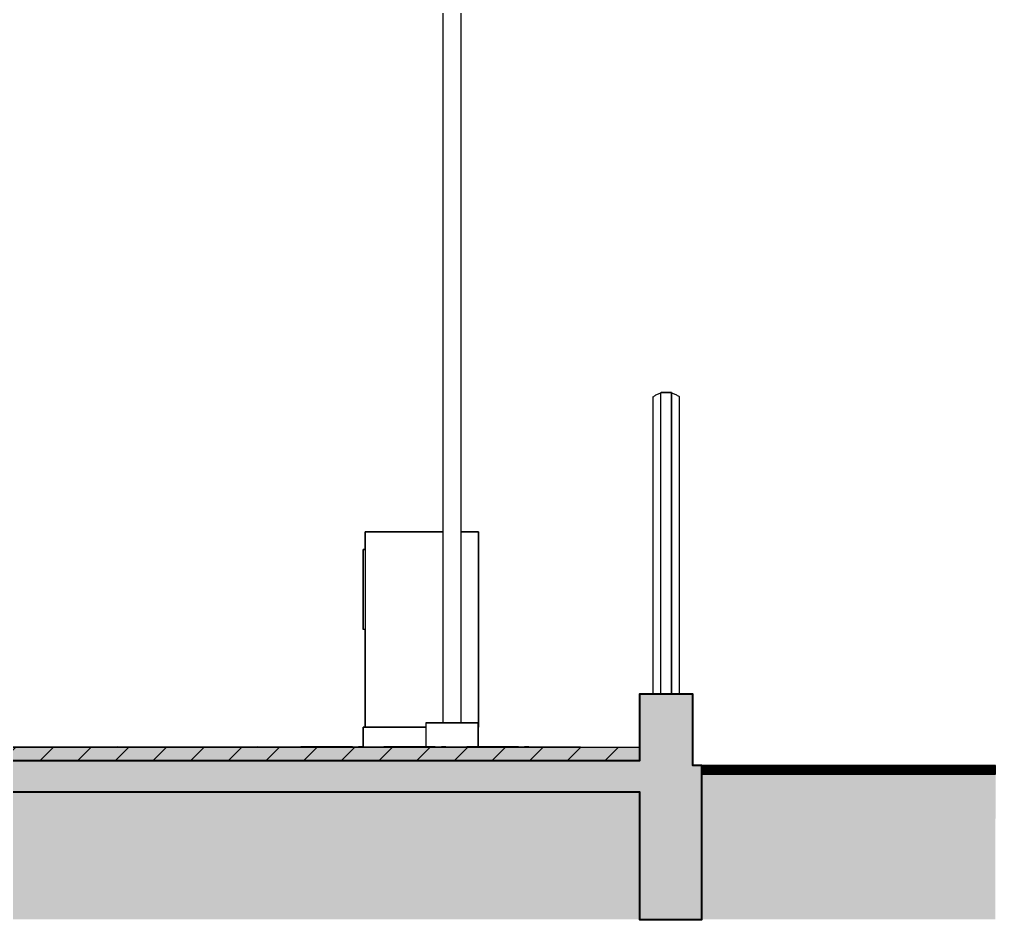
# Model space of a CAD drawing. Header units: millimetres. Extents: x 2519235 to 7246330, y 25937 to 201821.
# Drawn here: x 2755002 to 2760500, y 28521 to 33589 of the extents above; entities that cross this region are included whole.
import ezdxf

# ---------------------------------------------------------------- set-up
doc = ezdxf.new("R2010")
doc.units = ezdxf.units.MM
doc.set_wipeout_variables(frame=1)
for name, color, linetype in [('000 - 0_HIDE_OBJ_FRAMING_DEF_SUB_1', 7, 'Continuous'), ('000 - CONCRETE_COL_CUT_COLOR_1', 7, 'Continuous'), ('000 - CONCRETE_COL_CUT_COLOR_3', 7, 'Continuous'), ('000 - CONCRETE_COL_CUT_COLOR_5', 7, 'Continuous'), ('000 - CONCRETE_COL_HATCH_', 7, 'Continuous'), ('000 - CONCRETE_COL_WIPEOUT_', 7, 'Continuous'), ('A-GLAZ-CURT', 7, 'Continuous')]:
    doc.layers.add(name, color=color, linetype=linetype)
for name, color, linetype, lineweight in [('A-DETL', 7, 'Continuous', 70), ('A-GLAZ-CWMG', 7, 'Continuous', 25), ('E-LITE-EQPM', 7, 'Continuous', 9), ('M-EQPM', 7, 'Continuous', 35), ('Q-SPCQ', 7, 'Continuous', 35)]:
    doc.layers.add(name, color=color, linetype=linetype, lineweight=lineweight)
doc.layers.get('A-DETL').off()

# ---------------------------------------------------------------- blocks, each defined once
blk = doc.blocks.new('DPA_FHC_Double_Footing - 650x1400x350 mm_-26420883-ENTRANCE 1 - ELEVATION 1')
at = {"layer": '000 - 0_HIDE_OBJ_FRAMING_DEF_SUB_1', "color": 7}
for p, q in [((3023347.3, 102405), (3023786.6, 102405)), ((3023786.6, 102405), (3023347.3, 102405)), ((3023347.3, 102305), (3023347.3, 102405)), ((3023347.3, 102405), (3023347.3, 101305)), ((3023887.9, 102405), (3023964.7, 102405)), ((3023964.7, 102405), (3023887.9, 102405)), ((3023964.7, 102405), (3023987.3, 102405)), ((3023987.3, 102405), (3023964.7, 102405)), ((3023987.3, 102405), (3023987.3, 101305)), ((3023987.3, 101305), (3023987.3, 102405)), ((3023337.3, 102305), (3023337.3, 101855)), ((3023337.3, 101855), (3023337.3, 102305)), ((3023337.3, 102305), (3023347.3, 102305)), ((3023347.3, 102305), (3023337.3, 102305)), ((3023337.3, 102305), (3023337.3, 101855)), ((3023337.3, 101855), (3023337.3, 102305)), ((3023337.3, 102305), (3023347.3, 102305)), ((3023347.3, 102305), (3023337.3, 102305)), ((3023347.3, 102305), (3023347.3, 101855)), ((3023337.3, 101930), (3023337.3, 102230)), ((3023337.3, 102230), (3023337.3, 101930)), ((3023337.3, 101930), (3023337.3, 102230)), ((3023337.3, 102230), (3023337.3, 101930)), ((3023337.3, 101930), (3023337.3, 102230)), ((3023337.3, 102230), (3023337.3, 101930)), ((3023337.3, 101930), (3023337.3, 102230)), ((3023337.3, 102230), (3023337.3, 101930)), ((3023347.3, 101855), (3023337.3, 101855)), ((3023347.3, 101855), (3023337.3, 101855)), ((3023347.3, 101855), (3023337.3, 101855)), ((3023347.3, 101855), (3023337.3, 101855)), ((3023347.3, 101305), (3023347.3, 101855)), ((3023337.3, 101305), (3023689.7, 101305)), ((3023387.3, 101305), (3023337.3, 101305)), ((3023337.3, 101305), (3023337.3, 101195)), ((3023337.3, 101195), (3023337.3, 101305)), ((3023387.3, 101305), (3023347.3, 101305)), ((3023689.7, 101305), (3023347.3, 101305)), ((3023984.9, 101305), (3023987.3, 101305)), ((3023987.3, 101305), (3023984.9, 101305)), ((3023987.3, 101305), (3023984.9, 101305)), ((3023987.3, 101305), (3023984.9, 101305)), ((3023987.3, 101195), (3023987.3, 101305)), ((3023987.3, 101195), (3023987.3, 101305))]:
    blk.add_line(p, q, dxfattribs=at)
blk = doc.blocks.new('ACM_L14 - LED Street Light Luminaire with Wide Light - PRA4-CB-8-V90-ENTRANCE 1 - ELEVATION 1')
at = {"layer": '000 - 0_HIDE_OBJ_FRAMING_DEF_SUB_1', "color": 7}
blk.add_line((3023888.1, 101329.7), (3023888.1, 112940), dxfattribs=at)
blk = doc.blocks.new('ACM_L14 - LED Street Light Luminaire with Wide Light - PRA4-CB-8-V91-ENTRANCE 1 - ELEVATION 1')
at = {"layer": '000 - 0_HIDE_OBJ_FRAMING_DEF_SUB_1', "color": 7}
for p, q in [((3023888.1, 101329.7), (3023888.1, 113190)), ((3023786.5, 113125.8), (3023786.5, 101329.7)), ((3023689.7, 101329.7), (3023689.7, 101195)), ((3023984.9, 101329.7), (3023689.7, 101329.7)), ((3023689.7, 101329.7), (3023984.9, 101329.7)), ((3023786.5, 101329.7), (3023888.1, 101329.7)), ((3023888.1, 101329.7), (3023786.5, 101329.7)), ((3023984.9, 101195), (3023984.9, 101329.7))]:
    blk.add_line(p, q, dxfattribs=at)
blk = doc.blocks.new('DPA_CP_Fence Type D - Fence Post Left w MRTA Logo-30276215-ENTRANCE 1 - ELEVATION 1')
at = {"layer": '000 - 0_HIDE_OBJ_FRAMING_DEF_SUB_1', "color": 7}
for p, q in [((3025014.3, 103165), (3025014.3, 103165)), ((3025074.6, 103165), (3025074.6, 103165))]:
    blk.add_line(p, q, dxfattribs=at)
at = {"layer": '000 - 0_HIDE_OBJ_FRAMING_DEF_SUB_1', "color": 7, "flags": 128}
for points in [[(3024969.4, 103165), (3024973.5, 103167.9), (3024977.6, 103170.7), (3024981.9, 103173.3), (3024986.3, 103175.7), (3024990.8, 103177.9), (3024995.3, 103180), (3025000, 103181.8), (3025004.7, 103183.5), (3025009.5, 103185), (3025014.3, 103186.3)], [(3025074.4, 103186.3), (3025079, 103185.1), (3025083.7, 103183.7), (3025088.5, 103182), (3025093.1, 103180.1), (3025097.7, 103178.1), (3025102.1, 103175.9), (3025106.5, 103173.5), (3025110.8, 103170.9), (3025115, 103168.2), (3025119.1, 103165.3)]]:
    blk.add_lwpolyline(points, dxfattribs=at)
blk = doc.blocks.new('DPA_CP_Fence Type D - Fence Post Left w MRTA Logo-30276281-ENTRANCE 1 - ELEVATION 1')
at = {"layer": '000 - 0_HIDE_OBJ_FRAMING_DEF_SUB_1', "color": 7}
for p, q in [((3024969.4, 103165), (3024969.4, 101490)), ((3025014.3, 103165), (3025014.3, 103165)), ((3025074.6, 103165), (3025074.6, 103165)), ((3025119.4, 101490), (3025119.4, 103165))]:
    blk.add_line(p, q, dxfattribs=at)
at = {"layer": '000 - 0_HIDE_OBJ_FRAMING_DEF_SUB_1', "color": 7, "flags": 128}
for points in [[(3024969.4, 103165), (3024973.5, 103167.9), (3024977.6, 103170.7), (3024981.9, 103173.3), (3024986.3, 103175.7), (3024990.8, 103177.9), (3024995.3, 103180), (3025000, 103181.8), (3025004.7, 103183.5), (3025009.5, 103185), (3025014.3, 103186.3)], [(3025074.4, 103186.3), (3025079, 103185.1), (3025083.7, 103183.7), (3025088.5, 103182), (3025093.1, 103180.1), (3025097.7, 103178.1), (3025102.1, 103175.9), (3025106.5, 103173.5), (3025110.8, 103170.9), (3025115, 103168.2), (3025119.1, 103165.3), (3025119.4, 103165)]]:
    blk.add_lwpolyline(points, dxfattribs=at)
blk = doc.blocks.new('Rectangular Mullion - Mullion_Beam 300x400-30276213-ENTRANCE 1 - ELEVATION 1')
at = {"layer": '000 - 0_HIDE_OBJ_FRAMING_DEF_SUB_1', "color": 7}
for p, q in [((3024894.4, 101190), (3024894.4, 101490)), ((3024894.4, 101490), (3024969.4, 101490)), ((3025119.4, 101490), (3025194.4, 101490)), ((3025194.4, 101490), (3025194.4, 101190))]:
    blk.add_line(p, q, dxfattribs=at)
blk = doc.blocks.new('Rectangular Mullion - Mullion_Beam 300x400-30276283-ENTRANCE 1 - ELEVATION 1')
at = {"layer": '000 - 0_HIDE_OBJ_FRAMING_DEF_SUB_1', "color": 7}
for p, q in [((3025014.4, 101490), (3024894.4, 101490)), ((3024894.4, 101490), (3024894.4, 101190)), ((3025194.4, 101490), (3025074.4, 101490)), ((3025194.4, 101190), (3025194.4, 101490))]:
    blk.add_line(p, q, dxfattribs=at)
blk = doc.blocks.new('Curtain Panel Precast - Precast-30276284-ENTRANCE 1 - ELEVATION 1')
at = {"layer": '000 - 0_HIDE_OBJ_FRAMING_DEF_SUB_1', "color": 7}
for p, q in [((3025014.4, 103190), (3025074.4, 103190)), ((3025014.4, 101490), (3025014.4, 103190)), ((3025014.4, 101490), (3025014.4, 103190)), ((3025074.4, 103190), (3025015.5, 103190)), ((3025074.4, 103190), (3025074.4, 101490)), ((3025074.4, 101490), (3025074.4, 103190))]:
    blk.add_line(p, q, dxfattribs=at)
blk = doc.blocks.new('WWTP 2_30 m³ - WWTP 2_30 m³-17362687-ENTRANCE 1 - ELEVATION 1')
at = {"layer": '000 - 0_HIDE_OBJ_FRAMING_DEF_SUB_1', "color": 7}
for p, q in [((3021954.6, 101196.9), (3021953.2, 101195)), ((3021954.6, 101196.9), (3021953.2, 101195)), ((3022348.2, 101196.9), (3022348.2, 101196.9)), ((3022348.2, 101196.9), (3022348.2, 101196.9)), ((3022348.2, 101196.9), (3022348.2, 101196.9)), ((3022348.2, 101196.9), (3022348.2, 101196.9)), ((3022743.3, 101195), (3022741.9, 101196.9)), ((3022743.3, 101195), (3022741.9, 101196.9))]:
    blk.add_line(p, q, dxfattribs=at)
blk = doc.blocks.new('ACM_L14 - LED Street Light Luminaire with Wide Light - PRA4-CB-8-19064142-ENTRANCE 1 - ELEVATION 1')
at = {"layer": '000 - 0_HIDE_OBJ_FRAMING_DEF_SUB_1', "color": 7}
blk.add_line((3023888.1, 102405), (3023888.1, 113090), dxfattribs=at)
blk = doc.blocks.new('DPA_Drainage Gutter_Landscape PP17_REV B - DPA_Drainage Gutter_Landscape PP17_REV B-36085645-ENTRANCE 1 - ELEVATION 1')
at = {"layer": '000 - 0_HIDE_OBJ_FRAMING_DEF_SUB_1', "color": 7}
for p, q in [((3021288.5, 101195), (3021755.9, 101195)), ((3021313.8, 101195), (3021420.8, 101195)), ((3021318.6, 101195), (3021425.7, 101195)), ((3021342.8, 101195), (3021449.9, 101195)), ((3021347.7, 101195), (3021454.8, 101195)), ((3021371.9, 101195), (3021479, 101195)), ((3021376.8, 101195), (3021483.8, 101195)), ((3021382.3, 101195), (3021405.8, 101195)), ((3021401, 101195), (3021508, 101195)), ((3021405.8, 101195), (3021512.9, 101195)), ((3021406.5, 101195), (3021430, 101195)), ((3021411.3, 101195), (3021434.9, 101195)), ((3021430, 101195), (3021537.1, 101195)), ((3021434.9, 101195), (3021541.9, 101195)), ((3021435.5, 101195), (3021459.1, 101195)), ((3021440.4, 101195), (3021463.9, 101195)), ((3021459.1, 101195), (3021566.1, 101195)), ((3021463.9, 101195), (3021571, 101195)), ((3021464.6, 101195), (3021488.1, 101195)), ((3021469.4, 101195), (3021493, 101195)), ((3021488.1, 101195), (3021595.2, 101195)), ((3021493, 101195), (3021600.1, 101195)), ((3021493.6, 101195), (3021517.2, 101195)), ((3021498.5, 101195), (3021520.5, 101195)), ((3021511.7, 101195), (3021756.1, 101195)), ((3021517.2, 101195), (3021624.3, 101195)), ((3021520.5, 101195), (3021627.6, 101195)), ((3021522.7, 101195), (3021546.3, 101195)), ((3021531.7, 101195), (3021553.7, 101195)), ((3021546.3, 101195), (3021653.3, 101195)), ((3021551.8, 101195), (3021575.3, 101195)), ((3021553.7, 101195), (3021660.8, 101195)), ((3021559.2, 101195), (3021582.8, 101195)), ((3021575.3, 101195), (3021682.4, 101195)), ((3021580.8, 101195), (3021604.4, 101195)), ((3021582.8, 101195), (3021689.8, 101195)), ((3021588.3, 101195), (3021611.8, 101195)), ((3021604.6, 101195), (3021711.5, 101195)), ((3021609.9, 101195), (3021631.9, 101195)), ((3021611.8, 101195), (3021718.9, 101195)), ((3021617.3, 101195), (3021640.9, 101195)), ((3021631.9, 101195), (3021739, 101195)), ((3021640.9, 101195), (3021748, 101195)), ((3021643.1, 101195), (3021665.1, 101195)), ((3021646.4, 101195), (3021670, 101195)), ((3021665.1, 101195), (3021772.2, 101195)), ((3021670, 101195), (3021777, 101195)), ((3021670.6, 101195), (3021694.2, 101195)), ((3021675.5, 101195), (3021699, 101195)), ((3021694.2, 101195), (3021801.2, 101195)), ((3021699, 101195), (3021806.1, 101195)), ((3021699.7, 101195), (3021723.2, 101195)), ((3021704.5, 101195), (3021728.1, 101195)), ((3021723.2, 101195), (3021830.3, 101195)), ((3021728.1, 101195), (3021835.1, 101195)), ((3021728.7, 101195), (3021752.3, 101195)), ((3021733.6, 101195), (3021757.1, 101195)), ((3021752.3, 101195), (3021859.3, 101195)), ((3021755.9, 101190), (3021755.9, 101195)), ((3021756.1, 101195), (3022223.5, 101195)), ((3021756.1, 101195), (3021756.1, 101190)), ((3021757.1, 101195), (3021864.2, 101195)), ((3021757.8, 101195), (3021781.3, 101195)), ((3021762.6, 101195), (3021786.2, 101195)), ((3021781.3, 101195), (3021888.4, 101195)), ((3021786.2, 101195), (3021893.3, 101195)), ((3021786.8, 101195), (3021810.4, 101195)), ((3021791.7, 101195), (3021815.3, 101195)), ((3021810.4, 101195), (3021917.5, 101195)), ((3021815.3, 101195), (3021922.3, 101195)), ((3021815.9, 101195), (3021839.5, 101195)), ((3021820.8, 101195), (3021844.3, 101195)), ((3021839.5, 101195), (3021946.5, 101195)), ((3021844.3, 101195), (3021951.4, 101195)), ((3021845, 101195), (3021868.5, 101195)), ((3021849.8, 101195), (3021873.4, 101195)), ((3021868.5, 101195), (3021975.6, 101195)), ((3021873.4, 101195), (3021980.5, 101195)), ((3021874, 101195), (3021897.6, 101195)), ((3021878.9, 101195), (3021902.5, 101195)), ((3021897.6, 101195), (3022004.7, 101195)), ((3021902.5, 101195), (3022009.5, 101195)), ((3021903.1, 101195), (3021926.7, 101195)), ((3021908, 101195), (3021931.5, 101195)), ((3021926.7, 101195), (3022033.7, 101195)), ((3021931.5, 101195), (3022038.6, 101195)), ((3021932.2, 101195), (3021955.7, 101195)), ((3021937, 101195), (3021960.6, 101195)), ((3021955.7, 101195), (3022062.8, 101195)), ((3021960.6, 101195), (3022067.7, 101195)), ((3021961.2, 101195), (3021984.8, 101195)), ((3021966.1, 101195), (3021988.1, 101195)), ((3021979.2, 101195), (3022223.7, 101195)), ((3021984.8, 101195), (3022091.9, 101195)), ((3021988.1, 101195), (3022095.1, 101195)), ((3021990.3, 101195), (3022013.9, 101195)), ((3021999.3, 101195), (3022021.3, 101195)), ((3022013.9, 101195), (3022120.9, 101195)), ((3022019.4, 101195), (3022042.9, 101195)), ((3022021.3, 101195), (3022128.3, 101195)), ((3022026.8, 101195), (3022050.3, 101195)), ((3022042.9, 101195), (3022150, 101195)), ((3022048.4, 101195), (3022072, 101195)), ((3022050.3, 101195), (3022157.4, 101195)), ((3022055.8, 101195), (3022079.4, 101195)), ((3022072, 101195), (3022179, 101195)), ((3022077.5, 101195), (3022099.5, 101195)), ((3022079.4, 101195), (3022186.5, 101195)), ((3022084.9, 101195), (3022108.5, 101195)), ((3022099.5, 101195), (3022206.5, 101195)), ((3022108.5, 101195), (3022215.5, 101195)), ((3022110.7, 101195), (3022132.7, 101195)), ((3022114, 101195), (3022137.5, 101195)), ((3022132.7, 101195), (3022239.7, 101195)), ((3022137.5, 101195), (3022244.6, 101195)), ((3022138.2, 101195), (3022161.7, 101195)), ((3022143, 101195), (3022166.6, 101195)), ((3022161.7, 101195), (3022268.8, 101195)), ((3022166.6, 101195), (3022273.7, 101195)), ((3022167.2, 101195), (3022190.8, 101195)), ((3022172.1, 101195), (3022195.7, 101195)), ((3022190.8, 101195), (3022297.9, 101195)), ((3022195.7, 101195), (3022302.7, 101195)), ((3022196.3, 101195), (3022219.9, 101195)), ((3022201.2, 101195), (3022224.7, 101195)), ((3022219.9, 101195), (3022326.9, 101195)), ((3022223.5, 101190), (3022223.5, 101195)), ((3022223.7, 101195), (3022691.1, 101195)), ((3022223.7, 101195), (3022223.7, 101190)), ((3022224.7, 101195), (3022331.8, 101195)), ((3022225.4, 101195), (3022248.9, 101195)), ((3022230.2, 101195), (3022253.8, 101195)), ((3022248.9, 101195), (3022356, 101195)), ((3022253.8, 101195), (3022360.9, 101195)), ((3022254.4, 101195), (3022278, 101195)), ((3022259.3, 101195), (3022282.9, 101195)), ((3022278, 101195), (3022385.1, 101195)), ((3022282.9, 101195), (3022389.9, 101195)), ((3022283.5, 101195), (3022307.1, 101195)), ((3022288.4, 101195), (3022311.9, 101195)), ((3022307.1, 101195), (3022414.1, 101195)), ((3022311.9, 101195), (3022419, 101195)), ((3022312.6, 101195), (3022336.1, 101195)), ((3022317.4, 101195), (3022341, 101195)), ((3022336.1, 101195), (3022443.2, 101195)), ((3022341, 101195), (3022448, 101195)), ((3022341.6, 101195), (3022365.2, 101195)), ((3022346.5, 101195), (3022370, 101195)), ((3022365.2, 101195), (3022472.2, 101195)), ((3022370, 101195), (3022477.1, 101195)), ((3022370.7, 101195), (3022394.3, 101195)), ((3022375.5, 101195), (3022399.1, 101195)), ((3022394.3, 101195), (3022501.3, 101195)), ((3022399.1, 101195), (3022506.2, 101195)), ((3022399.7, 101195), (3022423.3, 101195)), ((3022404.6, 101195), (3022428.2, 101195)), ((3022423.3, 101195), (3022530.4, 101195)), ((3022428.2, 101195), (3022535.2, 101195)), ((3022428.8, 101195), (3022452.4, 101195)), ((3022433.7, 101195), (3022455.7, 101195)), ((3022446.8, 101195), (3022691.3, 101195)), ((3022452.4, 101195), (3022559.4, 101195)), ((3022455.7, 101195), (3022562.7, 101195)), ((3022457.9, 101195), (3022481.4, 101195)), ((3022466.9, 101195), (3022488.9, 101195)), ((3022481.4, 101195), (3022588.5, 101195)), ((3022486.9, 101195), (3022510.5, 101195)), ((3022488.9, 101195), (3022595.9, 101195)), ((3022494.4, 101195), (3022517.9, 101195)), ((3022510.5, 101195), (3022617.6, 101195)), ((3022516, 101195), (3022539.6, 101195)), ((3022517.9, 101195), (3022625, 101195)), ((3022523.4, 101195), (3022547, 101195)), ((3022539.6, 101195), (3022646.6, 101195)), ((3022545.1, 101195), (3022567.1, 101195)), ((3022547, 101195), (3022654.1, 101195)), ((3022552.5, 101195), (3022576.1, 101195)), ((3022567.1, 101195), (3022674.1, 101195)), ((3022576.1, 101195), (3022683.1, 101195)), ((3022578.3, 101195), (3022600.3, 101195)), ((3022581.6, 101195), (3022605.1, 101195)), ((3022600.3, 101195), (3022707.3, 101195)), ((3022605.1, 101195), (3022712.2, 101195)), ((3022605.8, 101195), (3022629.3, 101195)), ((3022610.6, 101195), (3022634.2, 101195)), ((3022629.3, 101195), (3022736.4, 101195)), ((3022634.2, 101195), (3022741.2, 101195)), ((3022634.8, 101195), (3022658.4, 101195)), ((3022639.7, 101195), (3022663.2, 101195)), ((3022658.4, 101195), (3022765.4, 101195)), ((3022663.2, 101195), (3022770.3, 101195)), ((3022663.9, 101195), (3022687.5, 101195)), ((3022668.7, 101195), (3022692.3, 101195)), ((3022687.5, 101195), (3022794.5, 101195)), ((3022691.1, 101190), (3022691.1, 101195)), ((3022691.3, 101195), (3023158.7, 101195)), ((3022691.3, 101195), (3022691.3, 101190)), ((3022692.3, 101195), (3022799.4, 101195)), ((3022692.9, 101195), (3022716.5, 101195)), ((3022697.8, 101195), (3022721.4, 101195)), ((3022716.5, 101195), (3022823.6, 101195)), ((3022721.4, 101195), (3022828.4, 101195)), ((3022722, 101195), (3022745.6, 101195)), ((3022726.9, 101195), (3022750.4, 101195)), ((3022745.6, 101195), (3022852.6, 101195)), ((3022750.4, 101195), (3022857.5, 101195)), ((3022751.1, 101195), (3022774.6, 101195)), ((3022755.9, 101195), (3022779.5, 101195)), ((3022774.6, 101195), (3022881.7, 101195)), ((3022779.5, 101195), (3022886.6, 101195)), ((3022780.1, 101195), (3022803.7, 101195)), ((3022785, 101195), (3022808.6, 101195)), ((3022803.7, 101195), (3022910.8, 101195)), ((3022808.6, 101195), (3022915.6, 101195)), ((3022809.2, 101195), (3022832.8, 101195)), ((3022814.1, 101195), (3022837.6, 101195)), ((3022832.8, 101195), (3022939.8, 101195)), ((3022837.6, 101195), (3022944.7, 101195)), ((3022838.3, 101195), (3022861.8, 101195)), ((3022843.1, 101195), (3022866.7, 101195)), ((3022861.8, 101195), (3022968.9, 101195)), ((3022866.7, 101195), (3022973.8, 101195)), ((3022867.3, 101195), (3022890.9, 101195)), ((3022872.2, 101195), (3022895.8, 101195)), ((3022890.9, 101195), (3022998, 101195)), ((3022895.8, 101195), (3023002.8, 101195)), ((3022896.4, 101195), (3022920, 101195)), ((3022901.3, 101195), (3022923.3, 101195)), ((3022914.4, 101195), (3023158.9, 101195)), ((3022920, 101195), (3023027, 101195)), ((3022923.3, 101195), (3023030, 101195)), ((3022925.5, 101195), (3022949, 101195)), ((3022934.5, 101195), (3022956.4, 101195)), ((3022949, 101195), (3023056.1, 101195)), ((3022954.5, 101195), (3022978.1, 101195)), ((3022956.4, 101195), (3023063.5, 101195)), ((3022961.9, 101195), (3022985.5, 101195)), ((3022978.1, 101195), (3023085.1, 101195)), ((3022983.6, 101195), (3023007.2, 101195)), ((3023092.6, 101195), (3022985.5, 101195)), ((3023014.6, 101195), (3022991, 101195)), ((3023007.2, 101195), (3023114.2, 101195)), ((3023012.7, 101195), (3023034.6, 101195)), ((3023121.6, 101195), (3023014.6, 101195)), ((3023020.1, 101195), (3023043.6, 101195)), ((3023034.6, 101195), (3023141.7, 101195)), ((3023150.7, 101195), (3023043.6, 101195)), ((3023045.8, 101195), (3023067.8, 101195)), ((3023072.7, 101195), (3023049.1, 101195)), ((3023067.8, 101195), (3023174.9, 101195)), ((3023179.8, 101195), (3023072.7, 101195)), ((3023073.3, 101195), (3023096.9, 101195)), ((3023078.2, 101195), (3023101.8, 101195)), ((3023096.9, 101195), (3023204, 101195)), ((3023208.8, 101195), (3023101.8, 101195)), ((3023102.4, 101195), (3023126, 101195)), ((3023130.8, 101195), (3023107.3, 101195)), ((3023126, 101195), (3023233, 101195)), ((3023237.9, 101195), (3023130.8, 101195)), ((3023131.5, 101195), (3023155, 101195)), ((3023136.3, 101195), (3023159.9, 101195)), ((3023155, 101195), (3023262.1, 101195)), ((3023158.7, 101190), (3023158.7, 101195)), ((3023158.9, 101195), (3023626.2, 101195)), ((3023158.9, 101195), (3023158.9, 101190)), ((3023267, 101195), (3023159.9, 101195)), ((3023160.5, 101195), (3023184.1, 101195)), ((3023165.4, 101195), (3023189, 101195)), ((3023184.1, 101195), (3023291.2, 101195)), ((3023189, 101195), (3023296, 101195)), ((3023189.6, 101195), (3023213.2, 101195)), ((3023218, 101195), (3023194.5, 101195)), ((3023213.2, 101195), (3023320.2, 101195)), ((3023218, 101195), (3023325.1, 101195)), ((3023218.7, 101195), (3023242.2, 101195)), ((3023223.5, 101195), (3023247.1, 101195)), ((3023242.2, 101195), (3023349.3, 101195)), ((3023247.1, 101195), (3023354.1, 101195)), ((3023247.7, 101195), (3023271.3, 101195)), ((3023276.1, 101195), (3023252.6, 101195)), ((3023271.3, 101195), (3023378.4, 101195)), ((3023276.1, 101195), (3023383.2, 101195)), ((3023276.8, 101195), (3023300.4, 101195)), ((3023281.6, 101195), (3023305.2, 101195)), ((3023300.4, 101195), (3023407.4, 101195)), ((3023305.2, 101195), (3023412.3, 101195)), ((3023305.9, 101195), (3023329.4, 101195)), ((3023334.3, 101195), (3023310.7, 101195)), ((3023329.4, 101195), (3023436.5, 101195)), ((3023334.3, 101195), (3023441.3, 101195)), ((3023335.5, 101195), (3023358.5, 101195)), ((3023339.8, 101195), (3023363.3, 101195)), ((3023358.5, 101195), (3023465.5, 101195)), ((3023363.3, 101195), (3023470.4, 101195)), ((3023364, 101195), (3023387.5, 101195)), ((3023368.8, 101195), (3023390.8, 101195)), ((3023382, 101195), (3023626.4, 101195)), ((3023387.5, 101195), (3023494.6, 101195)), ((3023390.8, 101195), (3023497.9, 101195)), ((3023393, 101195), (3023416.6, 101195)), ((3023402, 101195), (3023424, 101195)), ((3023416.6, 101195), (3023523.7, 101195)), ((3023422.1, 101195), (3023445.7, 101195)), ((3023424, 101195), (3023531.1, 101195)), ((3023429.5, 101195), (3023453.1, 101195)), ((3023445.7, 101195), (3023552.7, 101195)), ((3023451.2, 101195), (3023474.7, 101195)), ((3023560.2, 101195), (3023453.1, 101195)), ((3023482.2, 101195), (3023458.6, 101195)), ((3023474.7, 101195), (3023581.8, 101195)), ((3023480.2, 101195), (3023502.2, 101195)), ((3023589.2, 101195), (3023482.2, 101195)), ((3023487.7, 101195), (3023511.2, 101195)), ((3023502.2, 101195), (3023609.3, 101195)), ((3023618.3, 101195), (3023511.2, 101195)), ((3023513.4, 101195), (3023535.4, 101195)), ((3023540.3, 101195), (3023516.7, 101195)), ((3023535.4, 101195), (3023642.5, 101195)), ((3023647.3, 101195), (3023540.3, 101195)), ((3023540.9, 101195), (3023564.5, 101195)), ((3023545.8, 101195), (3023569.3, 101195)), ((3023564.5, 101195), (3023671.6, 101195)), ((3023676.4, 101195), (3023569.3, 101195)), ((3023570, 101195), (3023593.6, 101195)), ((3023598.4, 101195), (3023574.8, 101195)), ((3023593.6, 101195), (3023700.6, 101195)), ((3023705.5, 101195), (3023598.4, 101195)), ((3023599.1, 101195), (3023622.6, 101195)), ((3023603.9, 101195), (3023627.5, 101195)), ((3023622.6, 101195), (3023729.7, 101195)), ((3023626.2, 101190), (3023626.2, 101195)), ((3023626.4, 101195), (3024093.8, 101195)), ((3023626.4, 101195), (3023626.4, 101190)), ((3023734.5, 101195), (3023627.5, 101195)), ((3023628.1, 101195), (3023651.7, 101195)), ((3023633, 101195), (3023656.5, 101195)), ((3023651.7, 101195), (3023758.7, 101195)), ((3023656.5, 101195), (3023763.6, 101195)), ((3023657.2, 101195), (3023680.7, 101195)), ((3023685.6, 101195), (3023662, 101195)), ((3023680.7, 101195), (3023787.8, 101195)), ((3023685.6, 101195), (3023792.7, 101195)), ((3023686.2, 101195), (3023709.8, 101195)), ((3023691.1, 101195), (3023714.7, 101195)), ((3023709.8, 101195), (3023816.9, 101195)), ((3023714.7, 101195), (3023821.7, 101195)), ((3023715.3, 101195), (3023738.9, 101195)), ((3023742.8, 101195), (3023720.2, 101195)), ((3023738.9, 101195), (3023845.9, 101195)), ((3023743.7, 101195), (3023850.8, 101195)), ((3023744.4, 101195), (3023767.9, 101195)), ((3023749.2, 101195), (3023772.8, 101195)), ((3023767.9, 101195), (3023875, 101195)), ((3023772.8, 101195), (3023879.9, 101195)), ((3023773.4, 101195), (3023797, 101195)), ((3023801.9, 101195), (3023778.3, 101195)), ((3023797, 101195), (3023904.1, 101195)), ((3023801.9, 101195), (3023908.9, 101195)), ((3023802.5, 101195), (3023826.1, 101195)), ((3023807.4, 101195), (3023830.9, 101195)), ((3023826.1, 101195), (3023933.1, 101195)), ((3023830.9, 101195), (3023938, 101195)), ((3023831.6, 101195), (3023855.1, 101195)), ((3023836.4, 101195), (3023858.4, 101195)), ((3023849.6, 101195), (3024094, 101195)), ((3023855.1, 101195), (3023962.2, 101195)), ((3023858.4, 101195), (3023965.5, 101195)), ((3023860.6, 101195), (3023884.2, 101195)), ((3023869.6, 101195), (3023891.6, 101195)), ((3023884.2, 101195), (3023991.3, 101195)), ((3023889.7, 101195), (3023913.3, 101195)), ((3023891.6, 101195), (3023998.7, 101195)), ((3023897.1, 101195), (3023920.7, 101195)), ((3023913.3, 101195), (3024020.3, 101195)), ((3023918.8, 101195), (3023942.3, 101195)), ((3024027.7, 101195), (3023920.7, 101195)), ((3023949.7, 101195), (3023926.2, 101195)), ((3023942.3, 101195), (3024049.4, 101195)), ((3023947.8, 101195), (3023969.8, 101195)), ((3024056.8, 101195), (3023949.7, 101195)), ((3023955.2, 101195), (3023978.8, 101195)), ((3023969.8, 101195), (3024076.9, 101195)), ((3024085.9, 101195), (3023978.8, 101195)), ((3023981, 101195), (3024003, 101195)), ((3024007.9, 101195), (3023984.3, 101195)), ((3024003, 101195), (3024110.1, 101195)), ((3024114.9, 101195), (3024007.9, 101195)), ((3024008.5, 101195), (3024032.1, 101195)), ((3024013.4, 101195), (3024036.9, 101195)), ((3024032.1, 101195), (3024139.1, 101195)), ((3024144, 101195), (3024036.9, 101195)), ((3024037.6, 101195), (3024061.1, 101195)), ((3024066, 101195), (3024042.4, 101195)), ((3024061.1, 101195), (3024168.2, 101195)), ((3024173.1, 101195), (3024066, 101195)), ((3024066.6, 101195), (3024090.2, 101195)), ((3024071.5, 101195), (3024095.1, 101195)), ((3024090.2, 101195), (3024197.3, 101195)), ((3024093.8, 101190), (3024093.8, 101195)), ((3024094, 101195), (3024561.4, 101195)), ((3024094, 101195), (3024094, 101190)), ((3024202.1, 101195), (3024095.1, 101195)), ((3024095.7, 101195), (3024119.3, 101195)), ((3024100.6, 101195), (3024124.1, 101195)), ((3024119.3, 101195), (3024226.3, 101195)), ((3024124.1, 101195), (3024231.2, 101195)), ((3024124.8, 101195), (3024148.3, 101195)), ((3024153.2, 101195), (3024129.6, 101195)), ((3024148.3, 101195), (3024255.4, 101195)), ((3024153.2, 101195), (3024260.2, 101195)), ((3024153.8, 101195), (3024177.4, 101195)), ((3024158.7, 101195), (3024182.3, 101195)), ((3024177.4, 101195), (3024284.5, 101195)), ((3024182.3, 101195), (3024289.3, 101195)), ((3024182.9, 101195), (3024206.5, 101195)), ((3024211.3, 101195), (3024187.7, 101195)), ((3024206.5, 101195), (3024313.5, 101195)), ((3024211.3, 101195), (3024318.4, 101195)), ((3024212, 101195), (3024235.5, 101195)), ((3024216.8, 101195), (3024240.4, 101195)), ((3024235.5, 101195), (3024342.6, 101195)), ((3024240.4, 101195), (3024347.4, 101195)), ((3024241, 101195), (3024264.6, 101195)), ((3024269.4, 101195), (3024245.9, 101195)), ((3024264.6, 101195), (3024371.6, 101195)), ((3024269.4, 101195), (3024376.5, 101195)), ((3024270.1, 101195), (3024293.6, 101195)), ((3024274.9, 101195), (3024298.5, 101195)), ((3024293.6, 101195), (3024400.7, 101195)), ((3024298.5, 101195), (3024405.6, 101195)), ((3024299.1, 101195), (3024322.7, 101195)), ((3024304, 101195), (3024326, 101195)), ((3024322.7, 101195), (3024429.8, 101195)), ((3024326, 101195), (3024433.1, 101195)), ((3024328.2, 101195), (3024351.8, 101195)), ((3024351.8, 101195), (3024458.8, 101195)), ((3024357.3, 101195), (3024380.8, 101195)), ((3024380.8, 101195), (3024487.9, 101195)), ((3024386.3, 101195), (3024409.9, 101195)), ((3024409.9, 101195), (3024517, 101195)), ((3024415.4, 101195), (3024437.4, 101195)), ((3024437.4, 101195), (3024544.5, 101195)), ((3024561.4, 101190), (3024561.4, 101195))]:
    blk.add_line(p, q, dxfattribs=at)
blk = doc.blocks.new('*U1049')
at = {"layer": '000 - CONCRETE_COL_HATCH_'}
h = blk.add_hatch(dxfattribs=at)
h.set_pattern_fill('ANSI31', scale=0.25)
h.set_pattern_definition([(45, (1983745.8844, -850006.8257), (-0.56126600757, 0.56126600757), [])])
h.paths.add_polyline_path([(0, 0), (0, -75), (15426.4, -75), (15833.7, -75), (44374.7, -75), (44374.7, 0)])
at = {"layer": '000 - CONCRETE_COL_CUT_COLOR_1', "color": 7}
blk.add_lwpolyline([(15833.7, -75), (44374.7, -75), (44374.7, 0), (44374.7, 0), (44374.7, 0), (44374.7, 0), (44374.7, 0), (44374.7, 0), (44374.7, 0), (44374.7, 0), (44374.7, 0), (44374.7, 0), (44374.7, 0), (44374.7, 0), (44374.7, 0), (44374.7, 0), (44374.7, 0), (44374.7, 0), (44374.7, 0), (44374.7, 0), (44374.7, 0), (44374.7, 0), (44374.7, 0), (44374.7, 0), (44374.7, 0), (44374.7, 0), (44374.7, 0), (44374.7, 0), (44374.7, 0), (44374.7, 0), (44374.7, 0), (44374.7, 0), (44374.7, 0), (44374.7, 0), (44374.7, 0), (44374.7, 0), (44374.7, 0), (44374.7, 0), (44374.7, 0), (44374.7, 0), (44374.7, 0), (44374.7, 0), (44374.7, 0), (44374.7, 0), (44374.7, 0), (0, 0)], dxfattribs=at)
blk = doc.blocks.new('*U1050')
at = {"layer": '000 - CONCRETE_COL_HATCH_'}
h = blk.add_hatch(dxfattribs=at)
h.set_pattern_fill('EARTH', scale=0.5, angle=45)
h.set_pattern_definition([(45, (3308.6444, -823579.242), (0, 4.49012806), [3.175, -3.175]), (45, (3307.8025, -823578.4), (0, 4.49012806), [3.175, -3.175]), (45, (3306.9606, -823577.558), (0, 4.49012806), [3.175, -3.175]), (135, (3306.9606, -823576.997), (-4.49012806, 0), [3.175, -3.175]), (135, (3307.8025, -823576.155), (-4.49012806, 0), [3.175, -3.175]), (135, (3308.6444, -823575.313), (-4.49012806, 0), [3.175, -3.175])])
h.paths.add_polyline_path([(0, 0), (1654.3, 0), (1654.3, 568), (0, 568)])
blk = doc.blocks.new('*U1051')
at = {"layer": '000 - CONCRETE_COL_HATCH_'}
h = blk.add_hatch(dxfattribs=at)
h.set_pattern_fill('EARTH', scale=0.5, angle=45)
h.set_pattern_definition([(45, (88751.0504, -816679.242), (0, 4.49012806), [3.175, -3.175]), (45, (88750.2085, -816678.4), (0, 4.49012806), [3.175, -3.175]), (45, (88749.3666, -816677.558), (0, 4.49012806), [3.175, -3.175]), (135, (88749.3666, -816676.997), (-4.49012806, 0), [3.175, -3.175]), (135, (88750.2085, -816676.155), (-4.49012806, 0), [3.175, -3.175]), (135, (88751.0504, -816675.313), (-4.49012806, 0), [3.175, -3.175])])
h.paths.add_polyline_path([(0, 0), (44375.5, 0), (44375.5, 718), (0, 718)])
blk = doc.blocks.new('*U1054')
at = {"layer": '000 - CONCRETE_COL_HATCH_'}
h = blk.add_hatch(dxfattribs=at)
h.set_pattern_fill('ANSI31', scale=0.25)
h.set_pattern_definition([(45, (76098.82146, -849906.8257), (-0.5612660076, 0.5612660076), [])])
h.paths.add_polyline_path([(0, 0), (0, -50), (1654.3, -50), (1654.3, 0)])
at = {"layer": '000 - CONCRETE_COL_CUT_COLOR_1', "color": 7}
blk.add_lwpolyline([(0, 0), (0, -50), (1654.3, -50), (1654.3, -50), (1654.3, -50), (1654.3, 0), (1654.3, 0), (1654.3, 0), (1654.3, 0), (1654.3, 0), (1654.3, 0), (1654.3, 0), (1654.3, 0), (1654.3, 0), (1654.3, 0), (1654.3, 0), (1654.3, 0), (1654.3, 0), (1654.3, 0), (1654.3, 0), (1654.3, 0), (1654.3, 0), (1654.3, 0), (1654.3, 0), (1654.3, 0), (1654.3, 0), (1654.3, 0), (1654.3, 0), (1654.3, 0), (1654.3, 0), (1654.3, 0), (1654.3, 0), (1654.3, 0), (1654.3, 0), (1654.3, 0), (1654.3, 0), (1654.3, 0), (1654.3, 0), (1654.3, 0), (1654.3, 0), (1654.3, 0), (1654.3, 0), (1654.3, 0), (1654.3, 0), (1654.3, 0), (1654.3, 0), (1654.3, 0), (1654.3, 0)], close=True, dxfattribs=at)
blk = doc.blocks.new('*U1056')
at = {"layer": '000 - CONCRETE_COL_HATCH_'}
h = blk.add_hatch(dxfattribs=at)
h.set_pattern_fill('EARTH', scale=0.5, angle=45)
h.set_pattern_definition([(45, (152197.643, -848706.8257), (0, 4.49012806), [3.175, -3.175]), (45, (152196.801, -848705.9838), (0, 4.49012806), [3.175, -3.175]), (45, (152195.959, -848705.142), (0, 4.49012806), [3.175, -3.175]), (135, (152195.959, -848704.5806), (-4.49012806, 0), [3.175, -3.175]), (135, (152196.801, -848703.7387), (-4.49012806, 0), [3.175, -3.175]), (135, (152197.643, -848702.8968), (-4.49012806, 0), [3.175, -3.175])])
h.paths.add_polyline_path([(0, 0), (0, 500), (3309, 500), (3309, 0)])
blk = doc.blocks.new('*U1679')
at = {"layer": '000 - CONCRETE_COL_HATCH_'}
h = blk.add_hatch(dxfattribs=at)
h.set_pattern_fill('AR-CONC', scale=0.04)
h.set_pattern_definition([(50, (362366.6603, -853071.7804), (7.28738676, -0.63756342), [0.762, -8.382]), (355, (362366.66, -853071.7804), (-1.40973686, 7.64227381), [0.6096, -6.705623367]), (100.4514447, (362367.2676, -853071.8336), (5.877649884, 7.004710076), [0.64760035, -7.123609784]), (46.1842, (362366.66, -853069.748), (10.84316164, -1.68169312), [1.143, -12.573]), (96.6355576, (362367.564, -853069.889), (9.49616536, 9.89704498), [0.97140093, -10.68542433]), (351.1841512, (362366.66, -853069.748), (9.49616536, 9.89704498), [0.91439868, -10.05838928]), (21, (362367.6763, -853070.2564), (6.06457565, -4.090607927), [0.762, -8.382]), (326, (362367.676, -853070.2564), (2.472081134, 7.367518645), [0.6096, -6.7056]), (71.451445, (362368.182, -853070.597), (8.53665677, 3.276910755), [0.64760035, -7.123597504]), (37.5, (362366.6603, -853071.7804), (0.12354413, 3.382201555), [0, -6.62432, 0, -6.8072, 0, -6.731]), (7.5, (362366.6603, -853071.7804), (2.6727865, 4.007222993), [0, -3.88112, 0, -6.47192, 0, -2.5654]), (327.5, (362364.3947, -853071.7804), (5.423623807, -0.22914976), [0, -2.54, 0, -7.9248, 0, -10.5156]), (317.5, (362363.3787, -853071.7804), (5.925167255, 1.017059641), [0, -3.302, 0, -5.26288, 0, -7.4676])])
h.paths.add_polyline_path([(0, 0), (0, -893), (320, -893), (347.6, -893), (347.6, -175), (44723.1, -175), (44723.1, -893), (45073.5, -893), (45073.1, -25), (45023.1, -25), (45023.1, 375), (44723.1, 375), (44723.1, 0), (347.6, 0), (347.6, 375), (47.6, 375), (47.6, 0)])
at = {"layer": '000 - CONCRETE_COL_CUT_COLOR_1', "color": 7, "lineweight": -2}
blk.add_lwpolyline([(347.6, -175), (44723.1, -175), (44723.1, -893), (45073.5, -893), (45073.1, -25), (45023.1, -25), (45023.1, 375), (44723.1, 375), (44723.1, 0), (347.6, 0)], dxfattribs=at)
blk = doc.blocks.new('W-1-PP17-ENT1_REV02_20260415-155428_PP17_ENT1_EX_ELE1')
at = {"layer": '000 - 0_HIDE_OBJ_FRAMING_DEF_SUB_1', "lineweight": 9}
h = blk.add_hatch(dxfattribs=at)
h.set_pattern_fill('FP_14', style=0, pattern_type=2)
h.set_pattern_definition([(45, (230.58, 4e-11), (-106.06602, 106.06602), [])])
h.paths.add_polyline_path([(-4589.5, 101115), (23951.5, 101115), (23951.5, 101190), (-20423.2, 101190), (-20423.2, 101115), (-4996.7, 101115)])
at = {"color": 7}
blk.add_lwpolyline([(-20423.2, 101190), (-20423.2, 101115), (-4996.7, 101115), (-4589.5, 101115), (23951.5, 101115), (23951.5, 101190)], close=True, dxfattribs=at)
at = {"layer": '000 - 0_HIDE_OBJ_FRAMING_DEF_SUB_1', "color": 7}
for p, q in [((25956.2, 101090), (24301.5, 101090)), ((24301.5, 101090), (25956.2, 101090))]:
    blk.add_line(p, q, dxfattribs=at)
at = {"color": 7, "xscale": 0.5, "yscale": 0.5, "zscale": 0.5}
blk.add_blockref('*U1056', (24301.9, 100790), dxfattribs=at)
at = {"layer": 'A-DETL', "color": 7}
blk.add_blockref('DPA_Drainage Gutter_Landscape PP17_REV B - DPA_Drainage Gutter_Landscape PP17_REV B-36085645-ENTRANCE 1 - ELEVATION 1', (-3000942.9, 0), dxfattribs=at)
at = {"layer": 'A-GLAZ-CURT', "color": 7}
for name in ['DPA_CP_Fence Type D - Fence Post Left w MRTA Logo-30276215-ENTRANCE 1 - ELEVATION 1', 'DPA_CP_Fence Type D - Fence Post Left w MRTA Logo-30276215-ENTRANCE 1 - ELEVATION 1', 'DPA_CP_Fence Type D - Fence Post Left w MRTA Logo-30276281-ENTRANCE 1 - ELEVATION 1', 'Curtain Panel Precast - Precast-30276284-ENTRANCE 1 - ELEVATION 1']:
    blk.add_blockref(name, (-3000942.9, 0), dxfattribs=at)
at = {"layer": 'A-GLAZ-CWMG', "color": 7}
for name in ['Rectangular Mullion - Mullion_Beam 300x400-30276213-ENTRANCE 1 - ELEVATION 1', 'Rectangular Mullion - Mullion_Beam 300x400-30276283-ENTRANCE 1 - ELEVATION 1']:
    blk.add_blockref(name, (-3000942.9, 0), dxfattribs=at)
at = {"layer": 'E-LITE-EQPM', "color": 7}
for name in ['ACM_L14 - LED Street Light Luminaire with Wide Light - PRA4-CB-8-V91-ENTRANCE 1 - ELEVATION 1', 'ACM_L14 - LED Street Light Luminaire with Wide Light - PRA4-CB-8-19064142-ENTRANCE 1 - ELEVATION 1', 'ACM_L14 - LED Street Light Luminaire with Wide Light - PRA4-CB-8-V90-ENTRANCE 1 - ELEVATION 1']:
    blk.add_blockref(name, (-3000942.9, 0), dxfattribs=at)
at = {"layer": 'M-EQPM', "color": 7}
blk.add_blockref('WWTP 2_30 m³ - WWTP 2_30 m³-17362687-ENTRANCE 1 - ELEVATION 1', (-3000942.9, 0), dxfattribs=at)
at = {"layer": 'Q-SPCQ', "color": 7}
blk.add_blockref('DPA_FHC_Double_Footing - 650x1400x350 mm_-26420883-ENTRANCE 1 - ELEVATION 1', (-3000942.9, 0), dxfattribs=at)
at = {"layer": '000 - 0_HIDE_OBJ_FRAMING_DEF_SUB_1', "lineweight": 25}
h = blk.add_hatch(dxfattribs=at)
h.set_pattern_fill('FP_20', style=0, pattern_type=2)
h.set_pattern_definition([(50, (230.58, 4e-11), (364.3679, -31.8783), [38.1, -419.1]), (355, (230.6, 4e-11), (-70.4859, 382.1133), [30.48, -335.28]), (100.451, (260.95, -2.66), (293.885, 350.2334), [32.38, -356.18]), (46.184, (230.6, 101.6), (542.1585, -84.0858), [57.15, -628.65]), (96.636, (275.76, 94.6), (474.805, 494.8554), [48.57, -534.27]), (351.184, (230.6, 101.6), (474.8102, 494.85), [45.72, -502.92]), (21, (281.38, 76.2), (303.2285, -204.5305), [38.1, -419.1]), (326, (281.4, 76.2), (123.6039, 368.376), [30.48, -335.28]), (71.451, (306.65, 59.16), (426.8341, 163.8427), [32.38, -356.18]), (37.5, (230.58, 4e-11), (6.17665, 169.11015), [16.764, -314.452, 16.764, -323.596, -336.55]), (37.5, (230.58, 4e-11), (6.17665, 169.11015), [-671.576, 16.764, -319.786]), (7.5, (230.58, 4e-11), (133.63888, 200.3615), [16.764, -177.292, 16.764, -306.832, -128.27]), (7.5, (230.58, 4e-11), (133.63888, 200.3615), [-517.652, 16.764, -111.506]), (327.5, (117.3, 4e-11), (271.18182, -11.45836), [16.764, -110.236, 16.764, -379.476, -525.78]), (327.5, (117.3, 4e-11), (271.18182, -11.45836), [-523.24, 16.764, -509.016]), (317.5, (66.5, 4e-11), (296.2585, 50.85285), [16.764, -148.336, 16.764, -246.38, -373.38]), (317.5, (66.5, 4e-11), (296.2585, 50.85285), [-428.244, 16.764, -356.616])])
h.paths.add_polyline_path([(-20424, 100222), (-20424, 100940), (23951.5, 100940), (23951.5, 100222), (24301.9, 100222), (24301.5, 101090), (24251.5, 101090), (24251.5, 101490), (23951.5, 101490), (23951.5, 101115), (-20424, 101115), (-20424, 101490), (-20724, 101490), (-20724, 101115), (-20771.6, 101115), (-20771.6, 100222), (-20451.6, 100222)])
at = {"color": 7}
blk.add_lwpolyline([(-20771.6, 101115), (-20771.6, 100222), (-20451.6, 100222), (-20424, 100222), (-20424, 100940), (23951.5, 100940), (23951.5, 100222), (24301.9, 100222), (24301.5, 101090), (24251.5, 101090), (24251.5, 101490), (23951.5, 101490), (23951.5, 101115), (-20424, 101115), (-20424, 101490), (-20724, 101490), (-20724, 101115)], close=True, dxfattribs=at)
at = {"layer": '000 - 0_HIDE_OBJ_FRAMING_DEF_SUB_1', "color": 7}
blk.add_line((25956.2, 101040), (24301.9, 101040), dxfattribs=at)
at = {"color": 7}
for name, p in [('*U1051', (-20424, 100222)), ('*U1050', (24301.9, 100222))]:
    blk.add_blockref(name, p, dxfattribs=at)
at = {"layer": '000 - CONCRETE_COL_CUT_COLOR_3', "color": 7}
for name, p in [('*U1049', (-20423.2, 101190)), ('*U1054', (24301.9, 101090))]:
    blk.add_blockref(name, p, dxfattribs=at)
at = {"layer": '000 - CONCRETE_COL_CUT_COLOR_5', "color": 7, "lineweight": 40}
blk.add_blockref('*U1679', (-20771.6, 101115), dxfattribs=at)

msp = doc.modelspace()

# ---------------------------------------------------------------- block references
at = {"color": 7}
msp.add_blockref('W-1-PP17-ENT1_REV02_20260415-155428_PP17_ENT1_EX_ELE1', (2734544.161, -71700.906), dxfattribs=at)

doc.saveas('drawing.dxf')
